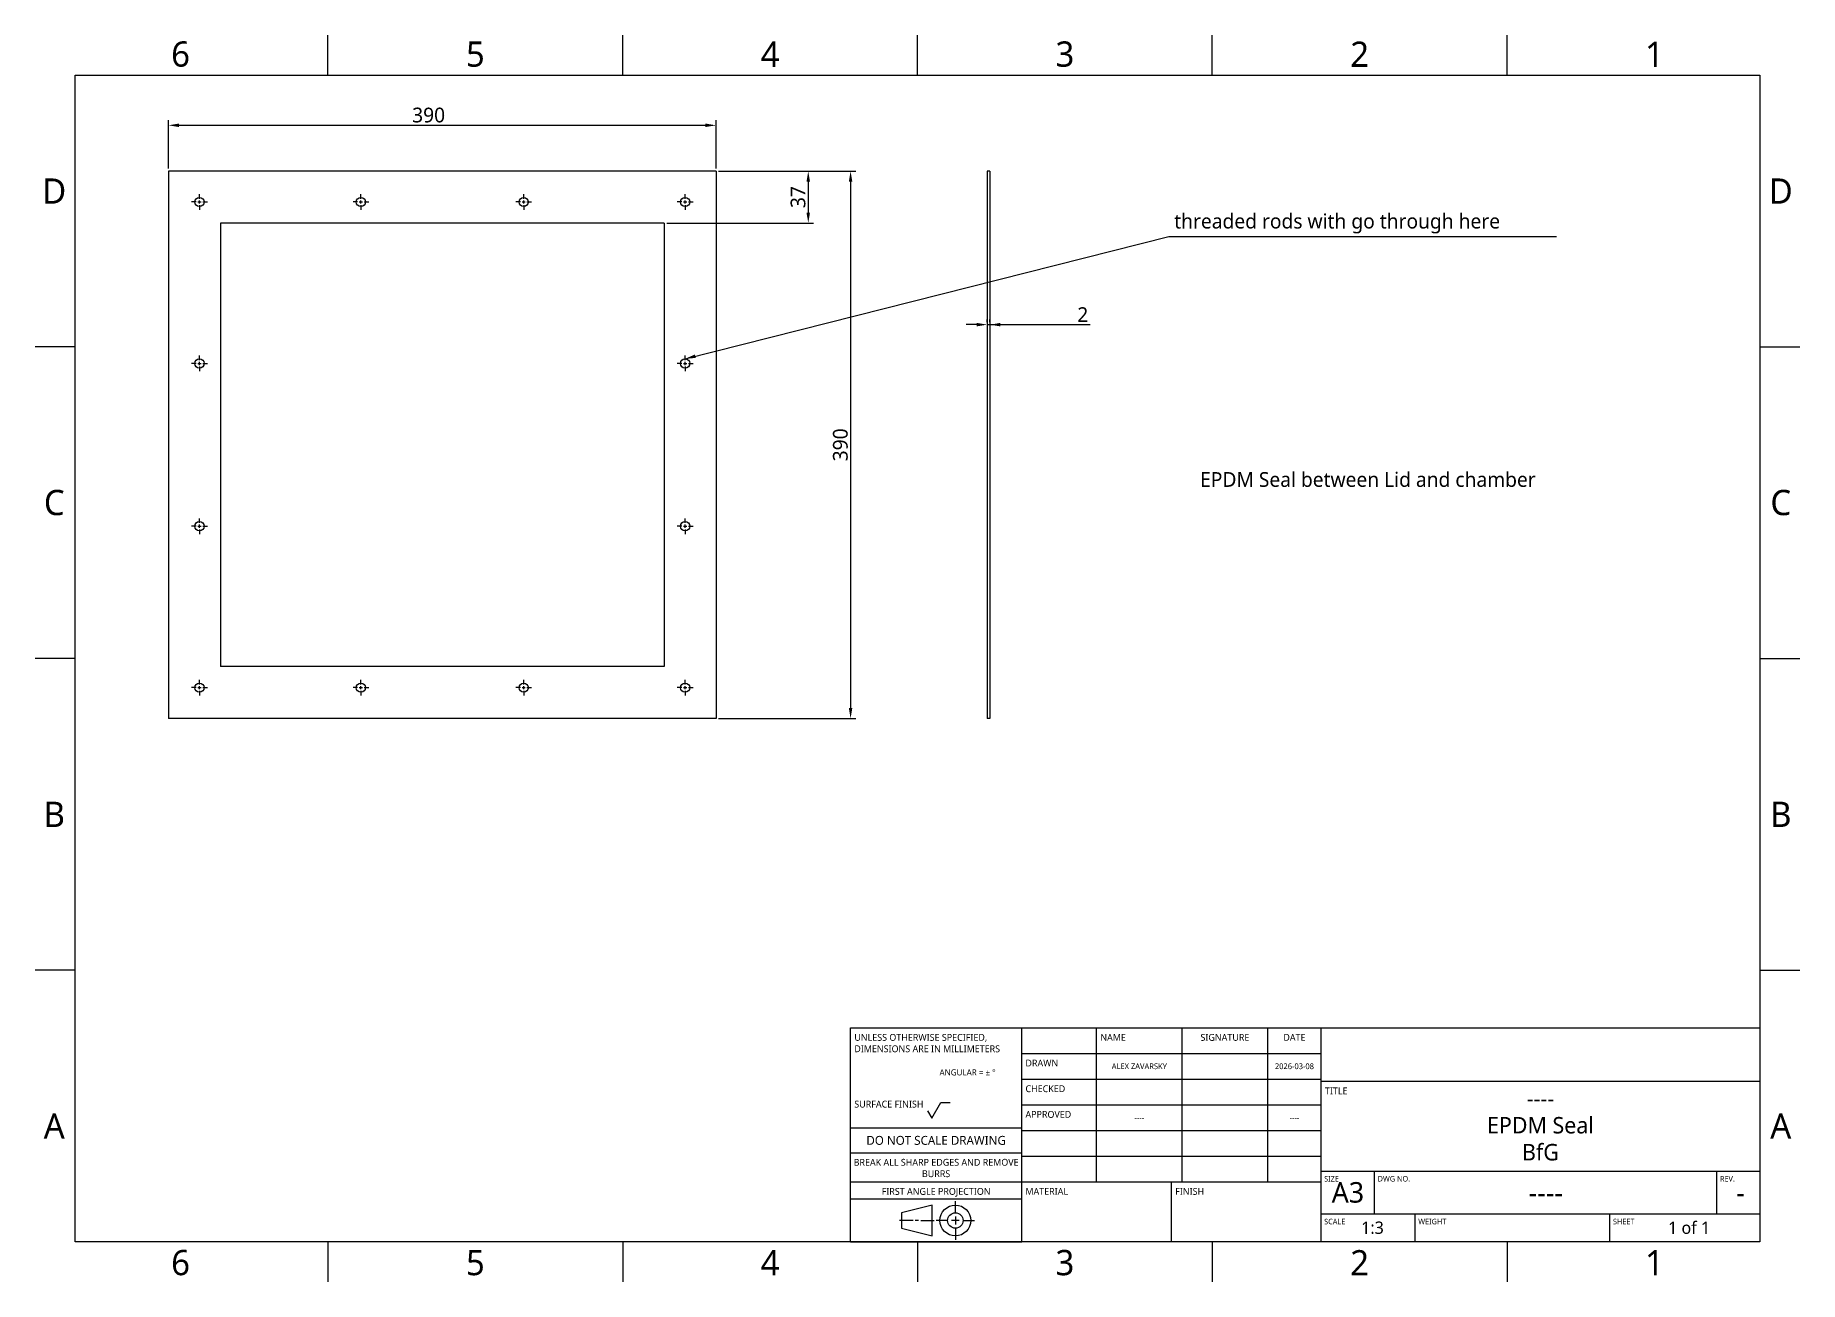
# Model space of a CAD drawing. Extents: x 1 to 420, y 0 to 296.
import ezdxf

# ---------------------------------------------------------------- set-up
doc = ezdxf.new("R2010")
doc.units = 0
doc.header["$LTSCALE"] = 12.7
doc.header["$MEASUREMENT"] = 0
doc.header["$PDMODE"] = 33
doc.header["$PDSIZE"] = 1
doc.linetypes.add('CENTER', pattern=[0.787402, 0.492126, -0.098425, 0.098425, -0.098425])
doc.layers.get('DEFPOINTS').update_dxf_attribs({"linetype": 'CONTINUOUS'})
for name, color, linetype in [('ANNOTATION_TEXT', 7, 'CONTINUOUS'), ('BORDER_FRAME', 7, 'CONTINUOUS'), ('BORDER_ZONES', 7, 'CONTINUOUS'), ('CENTERMARKS', 7, 'CONTINUOUS'), ('TITLE_BLOCK', 7, 'CONTINUOUS'), ('VISIBLE', 7, 'CONTINUOUS')]:
    doc.layers.add(name, color=color, linetype=linetype)
doc.styles.add('ONSHAPE-STANDARD', font='NotoSans-Regular.ttf')
doc.styles.add('ONSHAPE-STANDARD-DIMENSION', font='')
doc.styles.add('ONSHAPE-STANDARD-FIELDS', font='')
doc.styles.add('ONSHAPE-STANDARD-NOTESTYLE', font='NotoSans-Regular.ttf', dxfattribs={"height": 3.5})
doc.styles.get('ONSHAPE-STANDARD-DIMENSION').set_extended_font_data('Noto Sans')
doc.styles.get('ONSHAPE-STANDARD-FIELDS').set_extended_font_data('Noto Sans')
doc.dimstyles.new('ONSHAPE-ISO-25$0', dxfattribs={"dimtxt": 3.5, "dimasz": 2.5, "dimexe": 1.25, "dimexo": 0.625, "dimtad": 1, "dimtxsty": 'ONSHAPE-STANDARD-DIMENSION', "dimcen": 2.5, "dimclrd": 7, "dimclre": 7, "dimclrt": 7, "dimadec": 1, "dimazin": 3, "dimtfac": 1, "dimtmove": 0, "dimatfit": 3})

# ---------------------------------------------------------------- blocks, each defined once
blk = doc.blocks.new('*D1')
at = {"layer": 'ANNOTATION_TEXT', "color": 7}
for p, q in [((32.65, 264.87), (32.65, 276.37)), ((35.15, 275.12), (160.15, 275.12)), ((162.65, 264.87), (162.65, 276.37))]:
    blk.add_line(p, q, dxfattribs=at)
for points in [[(35.15, 275.54), (35.15, 274.71), (32.65, 275.12)], [(160.15, 274.71), (160.15, 275.54), (162.65, 275.12)]]:
    blk.add_solid(points, dxfattribs=at)
at = {"layer": 'DEFPOINTS', "color": 0}
for p in [(162.65, 275.12), (162.65, 275.12), (32.65, 264.24), (162.65, 264.24)]:
    blk.add_point(p, dxfattribs=at)
at = {"layer": 'ANNOTATION_TEXT', "color": 7, "insert": (94.41, 277.54), "char_height": 3.5, "attachment_point": 5, "style": 'ONSHAPE-STANDARD-DIMENSION'}
blk.add_mtext('390', dxfattribs=at)
blk = doc.blocks.new('*D2')
at = {"layer": 'ANNOTATION_TEXT', "color": 7}
for p, q in [((163.28, 264.24), (185.81, 264.24)), ((184.56, 261.74), (184.56, 254.41)), ((150.94, 251.91), (185.81, 251.91))]:
    blk.add_line(p, q, dxfattribs=at)
for points in [[(184.97, 261.74), (184.14, 261.74), (184.56, 264.24)], [(184.14, 254.41), (184.97, 254.41), (184.56, 251.91)]]:
    blk.add_solid(points, dxfattribs=at)
at = {"layer": 'DEFPOINTS', "color": 0}
for p in [(162.65, 264.24), (150.32, 251.91), (184.56, 251.91), (184.56, 251.91)]:
    blk.add_point(p, dxfattribs=at)
at = {"layer": 'ANNOTATION_TEXT', "color": 7, "insert": (182.14, 258.08), "char_height": 3.5, "attachment_point": 5, "rotation": 90, "style": 'ONSHAPE-STANDARD-DIMENSION'}
blk.add_mtext('37', dxfattribs=at)
blk = doc.blocks.new('*D3')
at = {"layer": 'ANNOTATION_TEXT', "color": 7}
for p, q in [((163.28, 264.24), (195.86, 264.24)), ((194.61, 261.74), (194.61, 136.74)), ((163.28, 134.24), (195.86, 134.24))]:
    blk.add_line(p, q, dxfattribs=at)
for points in [[(195.03, 261.74), (194.19, 261.74), (194.61, 264.24)], [(194.19, 136.74), (195.03, 136.74), (194.61, 134.24)]]:
    blk.add_solid(points, dxfattribs=at)
at = {"layer": 'DEFPOINTS', "color": 0}
for p in [(162.65, 264.24), (162.65, 134.24), (194.61, 134.24), (194.61, 134.24)]:
    blk.add_point(p, dxfattribs=at)
at = {"layer": 'ANNOTATION_TEXT', "color": 7, "insert": (192.19, 199.24), "char_height": 3.5, "attachment_point": 5, "rotation": 90, "style": 'ONSHAPE-STANDARD-DIMENSION'}
blk.add_mtext('390', dxfattribs=at)
blk = doc.blocks.new('*D4')
at = {"layer": 'ANNOTATION_TEXT', "color": 7}
for p, q in [((224.53, 227.78), (222.03, 227.78)), ((227.03, 228.41), (227.03, 229.03)), ((227.03, 227.78), (227.7, 227.78)), ((227.7, 228.41), (227.7, 229.03)), ((227.7, 227.78), (251.51, 227.78)), ((230.2, 227.78), (232.7, 227.78))]:
    blk.add_line(p, q, dxfattribs=at)
for points in [[(224.53, 227.36), (224.53, 228.2), (227.03, 227.78)], [(230.2, 228.2), (230.2, 227.36), (227.7, 227.78)]]:
    blk.add_solid(points, dxfattribs=at)
at = {"layer": 'DEFPOINTS', "color": 0}
for p in [(227.03, 227.78), (227.7, 227.78), (227.7, 227.78), (227.7, 227.78)]:
    blk.add_point(p, dxfattribs=at)
at = {"layer": 'ANNOTATION_TEXT', "color": 7, "insert": (249.74, 230.17), "char_height": 3.5, "attachment_point": 5, "style": 'ONSHAPE-STANDARD-DIMENSION'}
blk.add_mtext('2', dxfattribs=at)

msp = doc.modelspace()

# ---------------------------------------------------------------- linework, layer by layer
at = {"layer": 'ANNOTATION_TEXT'}
msp.add_lwpolyline([(155.3198, 219.6779), (270.2132, 248.7103), (362.263, 248.7103)], dxfattribs=at)
msp.add_solid([(157.8457, 219.8864), (155.3198, 219.6779), (157.6416, 220.6943)], dxfattribs=at)
at = {"layer": 'BORDER_FRAME'}
for p, q in [((10.5, 10), (10.5, 287)), ((10.5, 287), (410.5, 287)), ((410.5, 287), (410.5, 10)), ((410.5, 10), (10.5, 10))]:
    msp.add_line(p, q, dxfattribs=at)
at = {"layer": 'BORDER_ZONES'}
for p, q in [((70.5, 287), (70.5, 296.5)), ((140.5, 287), (140.5, 296.5)), ((210.5, 287), (210.5, 296.5)), ((280.5, 287), (280.5, 296.5)), ((350.5, 287), (350.5, 296.5)), ((10.5, 222.5), (1, 222.5)), ((410.5, 222.5), (420, 222.5)), ((10.5, 148.5), (1, 148.5)), ((410.5, 148.5), (420, 148.5)), ((10.5, 74.5), (1, 74.5)), ((410.5, 74.5), (420, 74.5)), ((70.5, 10), (70.5, 0.5)), ((140.5, 10), (140.5, 0.5)), ((210.5, 10), (210.5, 0.5)), ((280.5, 10), (280.5, 0.5)), ((350.5, 10), (350.5, 0.5))]:
    msp.add_line(p, q, dxfattribs=at)
at = {"layer": 'CENTERMARKS', "linetype": 'CENTER'}
for p, q in [((39.2165, 256.9112), (38.1165, 256.9112)), ((39.9865, 257.6812), (39.9865, 258.7812)), ((39.9865, 256.1412), (39.9865, 255.0412)), ((40.7565, 256.9112), (41.8565, 256.9112)), ((77.5498, 256.9112), (76.4498, 256.9112)), ((78.3198, 257.6812), (78.3198, 258.7812)), ((78.3198, 256.1412), (78.3198, 255.0412)), ((79.0898, 256.9112), (80.1898, 256.9112)), ((116.2165, 256.9112), (115.1165, 256.9112)), ((116.9865, 257.6812), (116.9865, 258.7812)), ((116.9865, 256.1412), (116.9865, 255.0412)), ((117.7565, 256.9112), (118.8565, 256.9112)), ((154.5498, 256.9112), (153.4498, 256.9112)), ((155.3198, 257.6812), (155.3198, 258.7812)), ((155.3198, 256.1412), (155.3198, 255.0412)), ((156.0898, 256.9112), (157.1898, 256.9112)), ((39.2165, 218.5779), (38.1165, 218.5779)), ((39.9865, 219.3479), (39.9865, 220.4479)), ((40.7565, 218.5779), (41.8565, 218.5779)), ((154.5498, 218.5779), (153.4498, 218.5779)), ((155.3198, 219.3479), (155.3198, 220.4479)), ((156.0898, 218.5779), (157.1898, 218.5779)), ((39.9865, 217.8079), (39.9865, 216.7079)), ((155.3198, 217.8079), (155.3198, 216.7079)), ((39.9865, 180.6812), (39.9865, 181.7812)), ((155.3198, 180.6812), (155.3198, 181.7812)), ((39.2165, 179.9112), (38.1165, 179.9112)), ((39.9865, 179.1412), (39.9865, 178.0412)), ((40.7565, 179.9112), (41.8565, 179.9112)), ((154.5498, 179.9112), (153.4498, 179.9112)), ((155.3198, 179.1412), (155.3198, 178.0412)), ((156.0898, 179.9112), (157.1898, 179.9112)), ((39.9865, 142.3479), (39.9865, 143.4479)), ((78.3198, 142.3479), (78.3198, 143.4479)), ((116.9865, 142.3479), (116.9865, 143.4479)), ((155.3198, 142.3479), (155.3198, 143.4479)), ((39.2165, 141.5779), (38.1165, 141.5779)), ((39.9865, 140.8079), (39.9865, 139.7079)), ((40.7565, 141.5779), (41.8565, 141.5779)), ((77.5498, 141.5779), (76.4498, 141.5779)), ((78.3198, 140.8079), (78.3198, 139.7079)), ((79.0898, 141.5779), (80.1898, 141.5779)), ((116.2165, 141.5779), (115.1165, 141.5779)), ((116.9865, 140.8079), (116.9865, 139.7079)), ((117.7565, 141.5779), (118.8565, 141.5779)), ((154.5498, 141.5779), (153.4498, 141.5779)), ((155.3198, 140.8079), (155.3198, 139.7079)), ((156.0898, 141.5779), (157.1898, 141.5779))]:
    msp.add_line(p, q, dxfattribs=at)
at = {"layer": 'CENTERMARKS', "linetype": 'CONTINUOUS'}
for p, q in [((39.6015, 256.9112), (40.3715, 256.9112)), ((39.9865, 256.5262), (39.9865, 257.2962)), ((77.9348, 256.9112), (78.7048, 256.9112)), ((78.3198, 256.5262), (78.3198, 257.2962)), ((116.6015, 256.9112), (117.3715, 256.9112)), ((116.9865, 256.5262), (116.9865, 257.2962)), ((154.9348, 256.9112), (155.7048, 256.9112)), ((155.3198, 256.5262), (155.3198, 257.2962)), ((39.6015, 218.5779), (40.3715, 218.5779)), ((39.9865, 218.1929), (39.9865, 218.9629)), ((154.9348, 218.5779), (155.7048, 218.5779)), ((155.3198, 218.1929), (155.3198, 218.9629)), ((39.9865, 179.5262), (39.9865, 180.2962)), ((155.3198, 179.5262), (155.3198, 180.2962)), ((39.6015, 179.9112), (40.3715, 179.9112)), ((154.9348, 179.9112), (155.7048, 179.9112)), ((39.6015, 141.5779), (40.3715, 141.5779)), ((39.9865, 141.1929), (39.9865, 141.9629)), ((77.9348, 141.5779), (78.7048, 141.5779)), ((78.3198, 141.1929), (78.3198, 141.9629)), ((116.6015, 141.5779), (117.3715, 141.5779)), ((116.9865, 141.1929), (116.9865, 141.9629)), ((154.9348, 141.5779), (155.7048, 141.5779)), ((155.3198, 141.1929), (155.3198, 141.9629))]:
    msp.add_line(p, q, dxfattribs=at)
at = {"layer": 'TITLE_BLOCK'}
for p, q in [((194.6, 10), (194.6, 60.8)), ((194.6, 60.8), (235.24, 60.8)), ((235.24, 10), (235.24, 60.8)), ((235.24, 60.8), (306.36, 60.8)), ((253.02, 24.224), (253.02, 60.8)), ((273.34, 24.224), (273.34, 60.8)), ((293.66, 24.224), (293.66, 60.8)), ((306.36, 10), (306.36, 60.8)), ((306.36, 60.8), (410.5, 60.8)), ((235.24, 54.704), (306.36, 54.704)), ((235.24, 48.608), (306.36, 48.608)), ((306.36, 48.1), (410.5, 48.1)), ((213.904, 39.3298), (216.0376, 43.0253)), ((216.0376, 43.0253), (218.2728, 43.0253)), ((235.24, 42.512), (306.36, 42.512)), ((212.888, 41.0896), (213.904, 39.3298)), ((194.6, 37.0256), (235.24, 37.0256)), ((235.24, 36.416), (306.36, 36.416)), ((194.6, 31.1328), (235.24, 31.1328)), ((235.24, 30.32), (306.36, 30.32)), ((306.36, 26.764), (410.5, 26.764)), ((319.06, 16.604), (319.06, 26.764)), ((400.34, 16.604), (400.34, 26.764)), ((194.6, 24.224), (235.24, 24.224)), ((235.24, 24.224), (306.36, 24.224)), ((270.8, 10), (270.8, 24.224)), ((194.6, 20.16), (235.24, 20.16)), ((214.0056, 18.697), (206.6904, 16.8682)), ((206.6904, 16.8682), (206.6904, 13.2106)), ((214.0056, 11.3818), (214.0056, 18.697)), ((219.492, 16.8682), (219.492, 19.6114)), ((209.4336, 15.0394), (206.2332, 15.0394)), ((206.6904, 13.2106), (214.0056, 11.3818)), ((210.7138, 15.0394), (209.9822, 15.0394)), ((211.2624, 15.0394), (214.4628, 15.0394)), ((217.6632, 15.0394), (214.92, 15.0394)), ((220.4064, 15.0394), (218.5776, 15.0394)), ((219.492, 15.9538), (219.492, 14.125)), ((219.492, 13.2106), (219.492, 10.4674)), ((221.3208, 15.0394), (224.064, 15.0394)), ((306.36, 16.604), (410.5, 16.604)), ((328.712, 10), (328.712, 16.604)), ((374.94, 10), (374.94, 16.604)), ((194.6, 10), (235.24, 10))]:
    msp.add_line(p, q, dxfattribs=at)
for radius in [3.6576, 1.8288]:
    msp.add_circle((219.492, 15.0394), radius, dxfattribs=at)
at = {"layer": 'VISIBLE'}
for p, q in [((162.6532, 264.2446), (32.6532, 264.2446)), ((32.6532, 264.2446), (32.6532, 134.2446)), ((162.6532, 264.2446), (162.6532, 134.2446)), ((227.0288, 264.2446), (227.0288, 134.2446)), ((227.6955, 264.2446), (227.0288, 264.2446)), ((227.6955, 264.2446), (227.6955, 134.2446)), ((44.9865, 251.9112), (44.9865, 146.5779)), ((150.3198, 251.9112), (44.9865, 251.9112)), ((150.3198, 251.9112), (150.3198, 146.5779)), ((150.3198, 146.5779), (44.9865, 146.5779)), ((162.6532, 134.2446), (32.6532, 134.2446)), ((227.6955, 134.2446), (227.0288, 134.2446))]:
    msp.add_line(p, q, dxfattribs=at)
for centre in [(39.9865, 256.9112), (78.3198, 256.9112), (116.9865, 256.9112), (155.3198, 256.9112), (39.9865, 218.5779), (155.3198, 218.5779), (39.9865, 179.9112), (155.3198, 179.9112), (39.9865, 141.5779), (78.3198, 141.5779), (116.9865, 141.5779), (155.3198, 141.5779)]:
    msp.add_circle(centre, 1.1, dxfattribs=at)

# ---------------------------------------------------------------- texts
at = {"layer": 'ANNOTATION_TEXT', "char_height": 3.5, "style": 'ONSHAPE-STANDARD-NOTESTYLE'}
for s, insert, width, attachment_point in [('threaded rods with go through here', (271.4632, 251.7767), 90.799728, 4), ('EPDM Seal between Lid and chamber', (277.6244, 192.7591), 85.347071, 1)]:
    msp.add_mtext(s, dxfattribs=dict(at, insert=insert, width=width, attachment_point=attachment_point))
at = {"layer": 'BORDER_ZONES', "char_height": 6, "attachment_point": 5, "style": 'ONSHAPE-STANDARD'}
for s, insert in [('6', (35.5, 292)), ('5', (105.5, 292)), ('4', (175.5, 292)), ('3', (245.5, 292)), ('2', (315.5, 292)), ('1', (385.5, 292)), ('D', (5.5, 259.5)), ('D', (415.5, 259.5)), ('C', (5.5, 185.5)), ('C', (415.5, 185.5)), ('B', (5.5, 111.5)), ('B', (415.5, 111.5)), ('A', (5.5, 37.5)), ('A', (415.5, 37.5)), ('6', (35.5, 5)), ('5', (105.5, 5)), ('4', (175.5, 5)), ('3', (245.5, 5)), ('2', (315.5, 5)), ('1', (385.5, 5))]:
    msp.add_mtext(s, dxfattribs=dict(at, insert=insert))
at = {"layer": 'TITLE_BLOCK'}
for s, insert, char_height, width, attachment_point, style in [('UNLESS OTHERWISE SPECIFIED, DIMENSIONS ARE IN MILLIMETERS', (195.4941, 59.337), 1.6256, 39.8272, 1, 'ONSHAPE-STANDARD'), ('NAME', (253.9141, 59.337), 1.6256, 19.9136, 1, 'ONSHAPE-STANDARD'), ('SIGNATURE', (283.5, 59.337), 1.6256, 19.9136, 2, 'ONSHAPE-STANDARD'), ('DATE', (300.01, 59.337), 1.6256, 12.446, 2, 'ONSHAPE-STANDARD'), ('^JANGULAR = ± °^J', (215.7247, 53.3873), 1.46304, 19.9136, 1, 'ONSHAPE-STANDARD'), ('DRAWN', (236.1341, 53.241), 1.6256, 17.4244, 1, 'ONSHAPE-STANDARD'), ('ALEX ZAVARSKY', (263.18, 51.656), 1.365504, 20.32, 5, 'ONSHAPE-STANDARD-FIELDS'), ('2026-03-08', (300.01, 51.656), 1.3655, 12.7, 5, 'ONSHAPE-STANDARD-FIELDS'), ('CHECKED', (236.1341, 47.145), 1.6256, 17.4244, 1, 'ONSHAPE-STANDARD'), ('TITLE', (307.2541, 46.637), 1.6256, 12.446, 1, 'ONSHAPE-STANDARD'), ('SURFACE FINISH', (195.4941, 43.4874), 1.6256, 19.9136, 1, 'ONSHAPE-STANDARD'), ('----', (358.43, 44.036), 3.90144, 93.98, 5, 'ONSHAPE-STANDARD-FIELDS'), ('APPROVED', (236.1341, 41.049), 1.6256, 17.4244, 1, 'ONSHAPE-STANDARD'), ('----', (263.18, 39.464), 1.3655, 20.32, 5, 'ONSHAPE-STANDARD-FIELDS'), ('----', (300.01, 39.464), 1.3655, 12.7, 5, 'ONSHAPE-STANDARD-FIELDS'), ('EPDM Seal', (358.43, 37.6352), 3.90144, 93.98, 5, 'ONSHAPE-STANDARD-FIELDS'), ('DO NOT SCALE DRAWING', (214.92, 35.1236), 2.11328, 39.8272, 2, 'ONSHAPE-STANDARD'), ('BREAK ALL SHARP EDGES AND REMOVE BURRS', (214.92, 29.6698), 1.6256, 39.8272, 2, 'ONSHAPE-STANDARD'), ('BfG', (358.43, 31.2344), 3.90144, 93.98, 5, 'ONSHAPE-STANDARD-FIELDS'), ('SIZE', (307.0753, 25.5936), 1.30048, 12.446, 1, 'ONSHAPE-STANDARD'), ('DWG NO.', (319.7753, 25.5936), 1.30048, 79.6544, 1, 'ONSHAPE-STANDARD'), ('REV.', (401.0553, 25.5936), 1.30048, 9.9568, 1, 'ONSHAPE-STANDARD'), ('FIRST ANGLE PROJECTION', (214.92, 22.761), 1.6256, 39.8272, 2, 'ONSHAPE-STANDARD'), ('MATERIAL', (236.1341, 22.761), 1.6256, 34.8488, 1, 'ONSHAPE-STANDARD'), ('FINISH', (271.6941, 22.761), 1.6256, 34.8488, 1, 'ONSHAPE-STANDARD'), ('A3', (312.71, 21.684), 4.8768, 12.7, 5, 'ONSHAPE-STANDARD-FIELDS'), ('----', (359.7, 21.684), 4.8768, 81.28, 5, 'ONSHAPE-STANDARD-FIELDS'), ('-', (405.928, 21.684), 4.8768, 9.144, 5, 'ONSHAPE-STANDARD-FIELDS'), ('SCALE', (307.0753, 15.4336), 1.30048, 21.90496, 1, 'ONSHAPE-STANDARD'), ('1:3', (318.552, 13.302), 2.92608, 20.32, 5, 'ONSHAPE-STANDARD-FIELDS'), ('WEIGHT', (329.4273, 15.4336), 1.30048, 45.30344, 1, 'ONSHAPE-STANDARD'), ('SHEET', (375.6553, 15.4336), 1.30048, 34.8488, 1, 'ONSHAPE-STANDARD'), ('1 of 1', (393.736, 13.302), 2.92608, 33.528, 5, 'ONSHAPE-STANDARD-FIELDS')]:
    msp.add_mtext(s, dxfattribs=dict(at, insert=insert, char_height=char_height, width=width, attachment_point=attachment_point, style=style))

# ---------------------------------------------------------------- dimensions: what is measured, and where the dimension line sits
at = {"layer": 'ANNOTATION_TEXT'}
for base, p1, p2, picture, middle in [((162.6532, 275.1243), (32.6532, 264.2446), (162.6532, 264.2446), '*D1', (94.4104, 275.1243)), ((227.6955, 227.7805), (227.0288, 227.7805, 32.5), (227.6955, 227.7805, 32.5), '*D4', (249.737, 227.7805))]:
    dim = msp.add_linear_dim(base=base, p1=p1, p2=p2, dimstyle='ONSHAPE-ISO-25$0', override={"dimlfac": 3, "dimpost": ''}, dxfattribs=at)
    dim.commit()
    dim.dimension.update_dxf_attribs({"geometry": picture, "text_midpoint": middle, "dimtype": 160})
for base, p2, picture, middle in [((184.5582, 251.9112), (150.3198, 251.9112), '*D2', (184.5582, 258.0779)), ((194.6106, 134.2446), (162.6532, 134.2446), '*D3', (194.6106, 199.2446))]:
    dim = msp.add_linear_dim(base=base, p1=(162.6532, 264.2446), p2=p2, angle=90, dimstyle='ONSHAPE-ISO-25$0', override={"dimlfac": 3, "dimpost": ''}, dxfattribs=at)
    dim.commit()
    dim.dimension.update_dxf_attribs({"geometry": picture, "text_midpoint": middle, "dimtype": 160})

doc.saveas('drawing.dxf')
